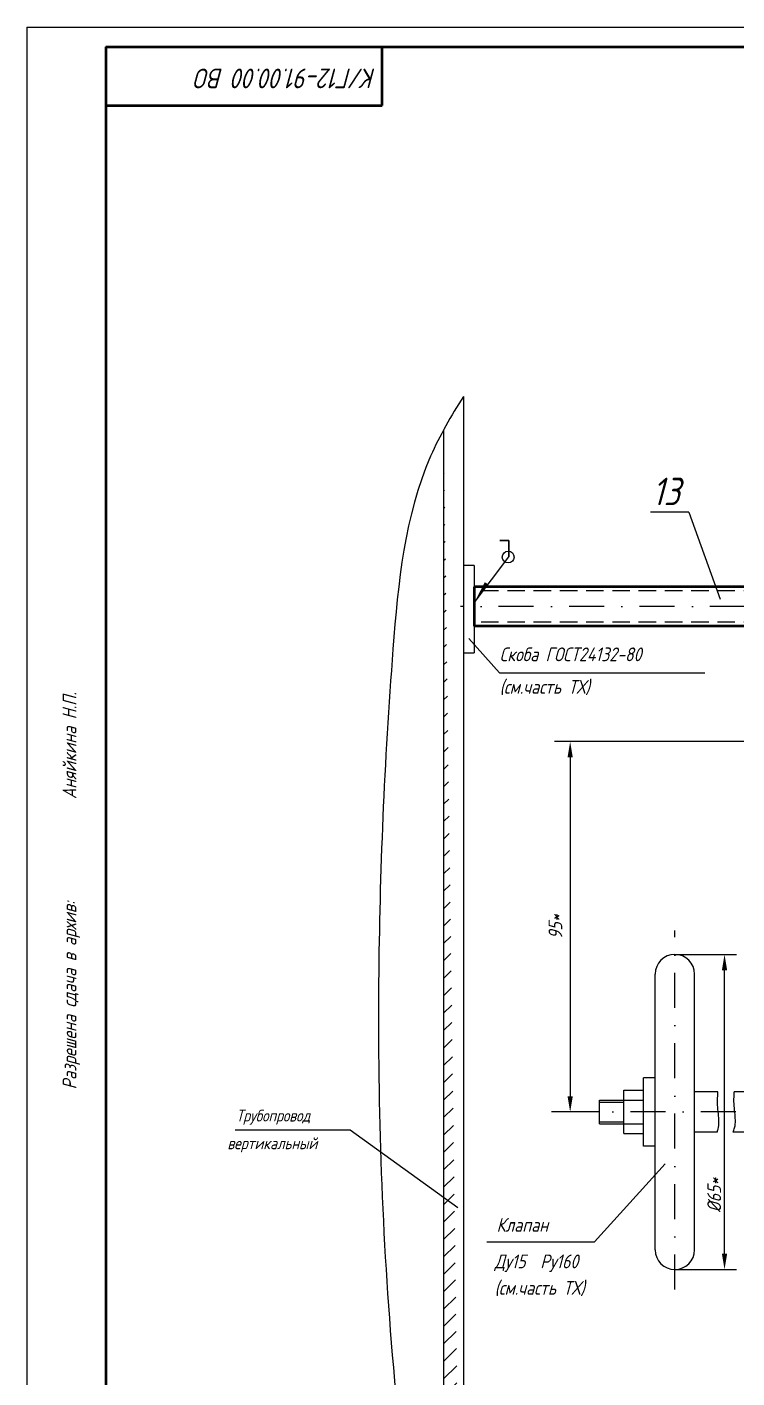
# Model space of a CAD drawing. Header units: inches. Extents: x 13568 to 14409, y 6060 to 6654.
# Drawn here: x 13568.3 to 13748.5, y 6311.5 to 6654.4 of the extents above; entities that cross this region are included whole.
import ezdxf

# ---------------------------------------------------------------- set-up
doc = ezdxf.new("R2010")
doc.units = ezdxf.units.IN
doc.header["$LTSCALE"] = 0.7
doc.header["$MEASUREMENT"] = 0
doc.linetypes.add('DASHDOT', pattern=[25.4, 12.7, -6.35, 0, -6.35])
doc.linetypes.add('HIDDEN', pattern=[9.525, 6.35, -3.175])
doc.styles.get("Standard").update_dxf_attribs({"font": 'romand.shx', "width": 0.8, "oblique": 15, "height": 3.5})
doc.dimstyles.get("Standard").update_dxf_attribs({"dimtxt": 3.5, "dimasz": 4, "dimexe": 4, "dimexo": 0, "dimgap": 2, "dimtad": 1, "dimdec": 0, "dimdsep": 46, "dimtxsty": 'Standard', "dimcen": 0.09, "dimadec": 0, "dimazin": 0, "dimtfac": 1, "dimtdec": 0, "dimtmove": 0, "dimatfit": 3, "dimfxl": 0.18, "dimtolj": 1, "dimtzin": 0, "dimlwd": 25, "dimlwe": 25, "dimarcsym": 0})

# ---------------------------------------------------------------- blocks, each defined once
blk = doc.blocks.new('*D13')
at = {"color": 0, "lineweight": 25, "transparency": 16777216}
for p, q in [((13829.06, 6473.05), (13702.18, 6473.05)), ((13706.18, 6469.05), (13706.18, 6383.04)), ((13713.63, 6379.04), (13702.18, 6379.04))]:
    blk.add_line(p, q, dxfattribs=at)
for points in [[(13705.51, 6469.05), (13706.85, 6469.05), (13706.18, 6473.05)], [(13705.51, 6383.04), (13706.85, 6383.04), (13706.18, 6379.04)]]:
    blk.add_solid(points, dxfattribs=at)
at = {"layer": 'DEFPOINTS', "color": 0, "lineweight": 25, "transparency": 16777216}
for p in [(13829.06, 6473.05), (13706.18, 6379.04), (13713.63, 6379.04)]:
    blk.add_point(p, dxfattribs=at)
at = {"color": 0, "lineweight": 25, "transparency": 16777216, "insert": (13702.43, 6426.05), "char_height": 3.5, "attachment_point": 5, "rotation": 90}
blk.add_mtext('\\A1;95*', dxfattribs=at)

msp = doc.modelspace()

# ---------------------------------------------------------------- hatches: boundary and pattern name
at = {"lineweight": 25}
h = msp.add_hatch(dxfattribs=at)
h.set_pattern_fill('ANSI31', color=256, scale=25, style=0)
edge = h.paths.add_edge_path()
edge.add_line((13679.06, 6560.63), (13679.06, 6193.37))
edge.add_line((13674.06, 6552.21), (13674.06, 6146.7))
edge.add_line((13679.06, 6175.77), (13679.06, 6144.66))

# ---------------------------------------------------------------- linework, layer by layer
for p, q in [((13568.27, 6654.44), (13568.27, 6060.44)), ((13568.27, 6654.44), (14409.27, 6654.44)), ((13681.78, 6508.26), (13690.59, 6519.95)), ((13681.83, 6517.72), (13681.83, 6512.36)), ((13681.83, 6502.36), (13681.83, 6495.62)), ((13727.77, 6344.06), (13727.77, 6414.03)), ((13737.77, 6344.06), (13737.77, 6414.03)), ((13724.77, 6370.37), (13724.77, 6387.71)), ((13727.77, 6387.71), (13724.77, 6387.71)), ((13713.63, 6382.04), (13724.77, 6382.04)), ((13713.63, 6376.04), (13713.63, 6382.04)), ((13719.77, 6384.54), (13724.77, 6384.54)), ((13719.77, 6373.54), (13719.77, 6384.54)), ((13743.71, 6384.17), (13737.77, 6384.17)), ((13759.98, 6384.17), (13747.86, 6384.17)), ((13713.63, 6381.54), (13719.77, 6381.54)), ((13713.63, 6376.54), (13719.77, 6376.54)), ((13713.63, 6376.04), (13724.77, 6376.04)), ((13719.77, 6373.54), (13724.77, 6373.54)), ((13743.5, 6373.91), (13737.77, 6373.91)), ((13759.98, 6373.91), (13747.56, 6373.91)), ((13727.77, 6370.37), (13724.77, 6370.37)), ((13685.01, 6346.1), (13712.35, 6346.1))]:
    msp.add_line(p, q)
at = {"lineweight": 50}
for p, q in [((13588.27, 6649.44), (13588.27, 6065.44)), ((13588.27, 6649.44), (14404.27, 6649.44)), ((13658.46, 6634.55), (13658.46, 6649.44)), ((13588.27, 6634.55), (13658.46, 6634.55)), ((13821.36, 6512.36), (13681.83, 6512.36)), ((13681.83, 6512.36), (13681.83, 6502.36)), ((13821.36, 6502.36), (13681.83, 6502.36))]:
    msp.add_line(p, q, dxfattribs=at)
at = {"linetype": 'Continuous'}
for p, q in [((13679.06, 6560.63), (13679.06, 6193.37)), ((13674.06, 6552.21), (13674.06, 6146.7))]:
    msp.add_line(p, q, dxfattribs=at)
at = {"lineweight": 25}
for p, q in [((13736.29, 6531.27), (13726.61, 6531.27)), ((13736.29, 6531.27), (13744.3, 6509.2)), ((13681.83, 6517.72), (13679.06, 6517.72)), ((13680.48, 6499.25), (13688.27, 6490.5)), ((13679.06, 6495.62), (13681.83, 6495.62)), ((13688.27, 6490.5), (13740.35, 6490.5)), ((13621.16, 6374.54), (13650.32, 6374.54)), ((13650.32, 6374.54), (13677.7, 6354.79)), ((13712.35, 6346.1), (13730.29, 6365.88))]:
    msp.add_line(p, q, dxfattribs=at)
at = {"lineweight": 30}
for p, q in [((13690.59, 6524.06), (13688.32, 6524.06)), ((13690.59, 6519.95), (13690.59, 6524.06))]:
    msp.add_line(p, q, dxfattribs=at)
at = {"linetype": 'HIDDEN', "lineweight": 25}
for p, q in [((13821.36, 6511.36), (13681.83, 6511.36)), ((13821.36, 6503.36), (13681.83, 6503.36))]:
    msp.add_line(p, q, dxfattribs=at)
at = {"linetype": 'DASHDOT', "lineweight": 25}
msp.add_line((13822.06, 6507.36), (13678.35, 6507.36), dxfattribs=at)
at = {"linetype": 'DASHDOT'}
for p, q in [((13732.77, 6333.98), (13732.77, 6425.13)), ((13855.52, 6379.04), (13706.31, 6379.04))]:
    msp.add_line(p, q, dxfattribs=at)
at = {"color": 0, "linetype": 'ByBlock'}
for p, q in [((13732.77, 6419.03), (13748.37, 6419.03)), ((13745.37, 6343.06), (13745.37, 6415.03)), ((13713.63, 6379.04), (13701.4, 6379.04)), ((13732.77, 6339.06), (13748.37, 6339.06))]:
    msp.add_line(p, q, dxfattribs=at)
for points, format in [([(13681.78, 6508.26, 0, 1, 0), (13684.93, 6513.25, 1, 1, 0)], "xyseb"), ([(13743.5, 6373.91, 0.012445), (13743.74, 6374.67, 0.081079), (13743.96, 6376.6, 0.018122), (13743.8, 6378.57, -0.016208), (13743.61, 6380.78, -0.028848), (13743.63, 6383.12, -0.006767), (13743.71, 6384.17)], "xyb"), ([(13747.56, 6373.91, 0.018235), (13747.92, 6375.02, 0.081079), (13748.14, 6376.95, 0.018122), (13747.98, 6378.92, -0.016208), (13747.79, 6381.13, -0.028848), (13747.81, 6383.47, -0.004516), (13747.86, 6384.17)], "xyb")]:
    msp.add_lwpolyline(points, format=format)
msp.add_circle((13690.44, 6519.89), 1.5)
for centre, start, end in [((13732.77, 6414.03), 0, 180), ((13732.77, 6344.06), 180, 0)]:
    msp.add_arc(centre, 5, start, end)
at = {"lineweight": 25}
msp.add_open_spline([(13679.06, 6560.63), (13675.94, 6555.73), (13664.71, 6536.35), (13659.68, 6484.47), (13656.39, 6407.3), (13659.07, 6325.67), (13669.25, 6242.26), (13641.2, 6202.44), (13671.72, 6147.16), (13679.06, 6141.57)], degree=3, knots=[10.176181, 10.176181, 10.176181, 10.176181, 27.500057, 77.439301, 162.065404, 259.939193, 328.040624, 395.408393, 426.411659, 426.411659, 426.411659, 426.411659], dxfattribs=at)
at = {"color": 0, "linetype": 'ByBlock'}
for points in [[(13744.7, 6415.03), (13746.04, 6415.03), (13745.37, 6419.03)], [(13744.7, 6343.06), (13746.04, 6343.06), (13745.37, 6339.06)]]:
    msp.add_solid(points, dxfattribs=at)
at = {"layer": 'DEFPOINTS', "color": 0, "linetype": 'ByBlock'}
for p in [(13599.01, 6536.54), (13732.77, 6419.03), (13745.37, 6419.03), (13713.63, 6379.04), (13713.63, 6379.04), (13732.77, 6339.06)]:
    msp.add_point(p, dxfattribs=at)

# ---------------------------------------------------------------- texts
at = {"lineweight": 35, "insert": (13656.93, 6638.89), "char_height": 5, "width": 116.2188, "attachment_point": 1, "rotation": 180}
msp.add_mtext('К/Г12-91.00.00 ВО ', dxfattribs=at)
at = {"lineweight": 35, "insert": (13727.01, 6540.05), "char_height": 7, "width": 25.8231, "attachment_point": 1}
msp.add_mtext('13', dxfattribs=at)
at = {"lineweight": 25}
for s, insert, char_height, width, attachment_point in [('Скоба ГОСТ24132-80', (13688.27, 6496.95), 3.5, 61.6869, 1), ('(см.часть ТХ)', (13688.27, 6488.7), 3.5, 69.9357, 1), ('Трубопровод ', (13621.38, 6379.62), 3, 54.0555, 1), (' вертикальный', (13617.55, 6372.59), 3, 54.0555, 1), ('Клапан ', (13687.49, 6348.62), 3.5, 49.9493, 7), ('Ду15  Ру160', (13686.99, 6338.41), 3.5, 41.1648, 7), ('(см.часть ТХ)', (13686.99, 6332.3), 3.5, 43.7185, 7)]:
    msp.add_mtext(s, dxfattribs=dict(at, insert=insert, char_height=char_height, width=width, attachment_point=attachment_point))
at = {"lineweight": 25, "char_height": 3.5, "rotation": 90}
for s, insert, width, attachment_point in [('Разрешена сдача в архив:              Аняйкина Н.П.', (13577.31, 6384.77), 273.9552, 1), ('%%C65*', (13741.01, 6362.3), 33.0967, 3)]:
    msp.add_mtext(s, dxfattribs=dict(at, insert=insert, width=width, attachment_point=attachment_point))

# ---------------------------------------------------------------- dimensions: what is measured, and where the dimension line sits
at = {"lineweight": 25}
dim = msp.add_linear_dim(base=(13706.18, 6379.04), p1=(13829.06, 6473.05), p2=(13713.63, 6379.04), angle=90, text='95*', dimstyle='Standard', dxfattribs=at)
dim.commit()
dim.dimension.update_dxf_attribs({"geometry": '*D13', "text_midpoint": (13702.43, 6426.05)})

doc.saveas('drawing.dxf')
